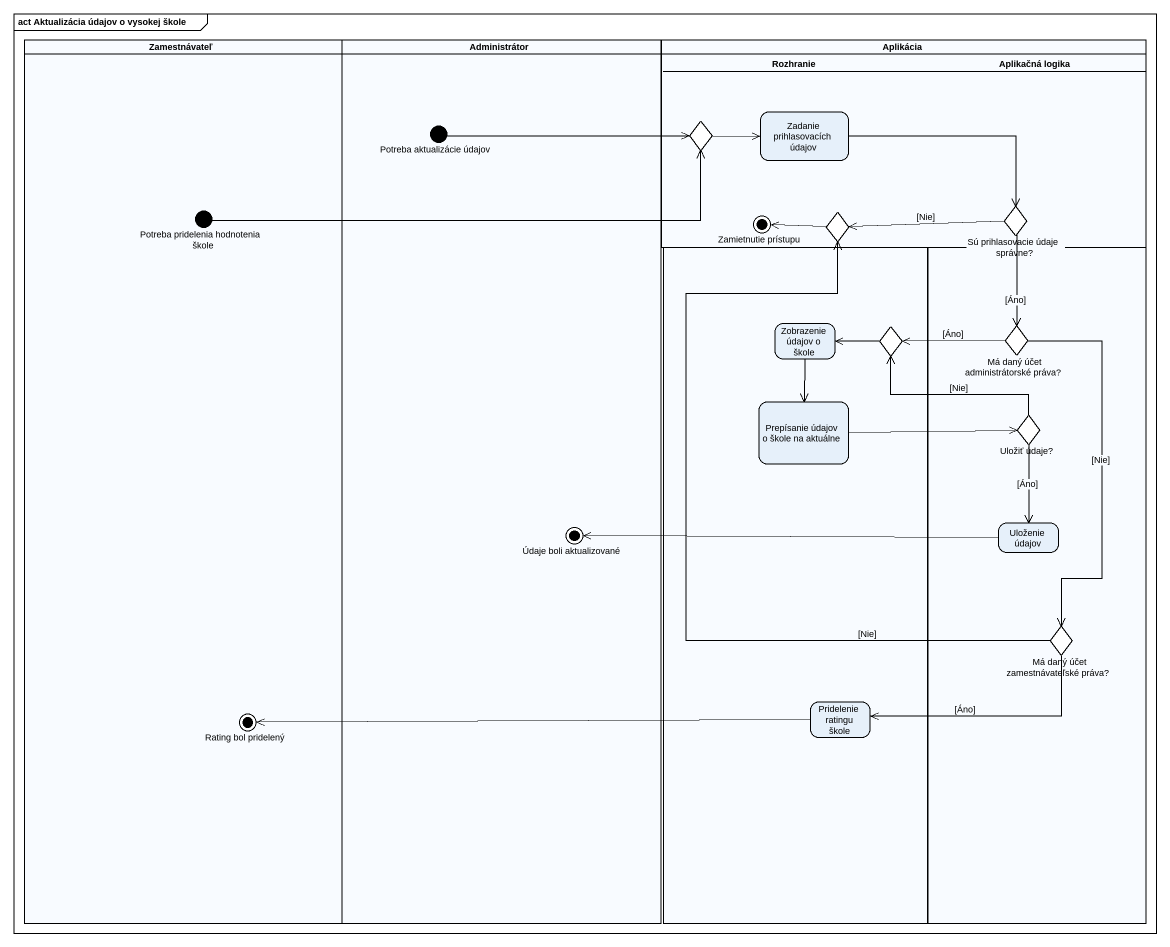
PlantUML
@startuml
mainframe act Aktualizácia údajov o vysokej škole
hide empty description
state Zamestnávateľ <<partition>> {
  state "Potreba pridelenia hodnotenia škole" as Potreba_pridelenia <<start>>
  state "Rating bol pridelený" as Rating_bol_pridelený <<end>>
}
state Administrátor <<partition>> {
  state "Potreba aktualizácie údajov" as Potreba_aktualizácie_údajov <<start>>
  state "Údaje boli aktualizované" as Údaje_boli_aktualizované <<end>>
}
state Aplikácia <<partition>> {
  state choice1 <<choice>>
  state "Zadanie prihlasovacích údajov" as Zadanie_prihlasovacích
  state choice2 <<choice>>
  state "Sú prihlasovacie údaje správne?" as Sú_prihlasovacie_údaje <<choice>>
  state "Zamietnutie prístupu" as Zamietnutie_prístupu <<end>>
}
state Rozhranie <<partition>> {
  state "Zobrazenie údajov o škole" as Zobrazenie_údajov_o_škole
  state choice3 <<choice>>
  state "Prepísanie údajov o škole na aktuálne" as Prepísanie_údajov_o_škole
  state "Pridelenie ratingu škole" as Pridelenie_ratingu_škole
}
state "Aplikačná logika" as Aplikačná_logika <<partition>> {
  state "Má daný účet administrátorské práva?" as Má_daný_účet <<choice>>
  state "Uložiť údaje?" as Uložiť_údaje <<choice>>
  state "Uloženie údajov" as Uloženie_údajov
  state "Má daný účet zamestnávateľské práva?" as Má_daný_účet_2 <<choice>>
}
Potreba_aktualizácie_údajov -right-> choice1
choice1 -right-> Zadanie_prihlasovacích
Zadanie_prihlasovacích -right-> Sú_prihlasovacie_údaje
Potreba_pridelenia -right-> choice1
choice2 -left-> Zamietnutie_prístupu
Sú_prihlasovacie_údaje -left-> choice2 : [Nie]
Sú_prihlasovacie_údaje --> Má_daný_účet : [Áno]
Zobrazenie_údajov_o_škole --> Prepísanie_údajov_o_škole
choice3 -left-> Zobrazenie_údajov_o_škole
Má_daný_účet -left-> choice3 : [Áno]
Má_daný_účet --> Má_daný_účet_2 : [Nie]
Prepísanie_údajov_o_škole -right-> Uložiť_údaje
Uložiť_údaje -up-> choice3 : [Nie]
Uložiť_údaje --> Uloženie_údajov : [Áno]
Uloženie_údajov -left-> Údaje_boli_aktualizované
Má_daný_účet_2 -up-> choice2 : [Nie]
Má_daný_účet_2 -left-> Pridelenie_ratingu_škole : [Áno]
Pridelenie_ratingu_škole -left-> Rating_bol_pridelený
@enduml
